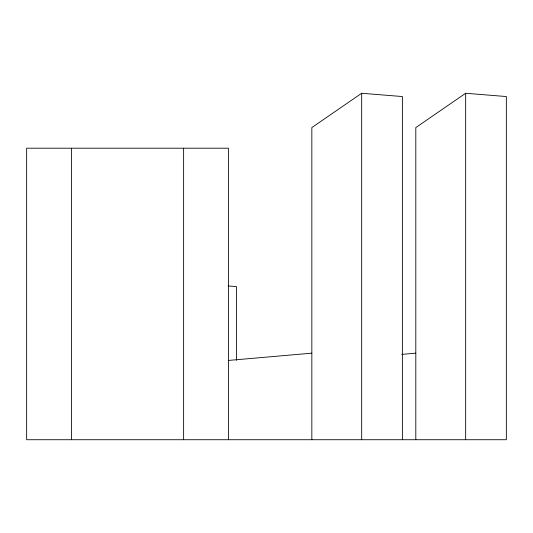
<?xml version="1.0" encoding="UTF-8"?>
<svg xmlns="http://www.w3.org/2000/svg" width="533" height="533" viewBox="0 0 533 533"><rect width="100%" height="100%" fill="white"/><g stroke="black" fill="none" stroke-linecap="round" stroke-linejoin="round"><path stroke-width="0.8" d="M402.382 439.725L402.382 96.546L361.687 93.275L311.838 127.574L311.838 439.725M228.477 439.725L228.477 148.201L26.65 148.201L26.65 439.725L506.35 439.725L506.35 96.546L465.662 93.275L415.807 127.574L415.807 439.725M228.257 360.448L311.838 353.166M401.742 354.392L415.807 353.166M228.104 285.968L236.405 286.567L236.405 360.361M465.662 93.275L465.662 439.725M361.687 93.275L361.687 439.725M183.625 148.201L183.625 439.725M71.502 148.201L71.502 439.725"/></g></svg>
